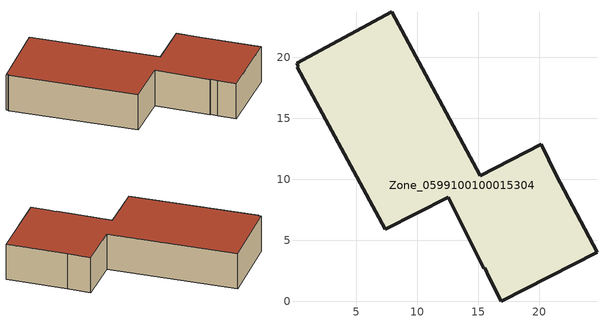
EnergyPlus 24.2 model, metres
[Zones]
Zone_0599100100015304
 floor ground (C_G): 15.17,10.27 20.19,12.85 21.42,10.34 24.74,4 16.87,0 15.91,1.94 15.53,2.74 15.48,2.71 12.54,8.51 7.4,5.9 0.15,19.18 0.26,19.25 0.11,19.52 7.91,23.73 z0
 wall outside (C_F): 16.87,0 24.74,4 21.42,10.34 20.19,12.85 15.17,10.27 7.91,23.73 0.11,19.52 0.26,19.25 0.15,19.18 7.4,5.9 12.54,8.51 15.48,2.71 15.53,2.74 15.91,1.94 16.87,0 z0:4.49
 roof outside (C_R): 20.19,12.85 15.17,10.27 7.91,23.73 0.11,19.52 0.26,19.25 0.15,19.18 7.4,5.9 12.54,8.51 15.48,2.71 15.53,2.74 15.91,1.94 16.87,0 24.74,4 21.42,10.34 z4.49
[BUILDING]
Pand.0599100100015304: North Axis=0; Terrain=City; Loads Convergence Tolerance Value=0.04; Temperature Convergence Tolerance Value=0.4; Solar Distribution=FullExterior; Maximum Number of Warmup Days=25; Minimum Number of Warmup Days=1
[Site:Location]
Rotterdam.The.Hague.AP_ZH_NLD Design_Conditions: Latitude=51.96; Longitude=4.45; Time Zone=1; Elevation=-4.5
[SITE:GROUNDTEMPERATURE:BUILDINGSURFACE]
18, 18, 18, 18, 18, 18, 18, 18, 18, 18, 18, 18
[MATERIAL] Thermal Absorptance=0.9; Solar Absorptance=0.7; Visible Absorptance=0.7
Name | Roughness | Thickness | Conductivity | Density | Specific Heat
G.TI.1946 | MediumSmooth | 0.15 | 1 | 540 | 1210
F.TI.1946 | Rough | 0.3 | 0.857143 | 1920 | 840
R.TI.1946 | MediumRough | 0.2 | 0.1 | 1500 | 1000
[CONSTRUCTION]
C_G: G.TI.1946
C_F: F.TI.1946
C_R: R.TI.1946
[ZONE]
Zone_0599100100015304: Type=1; Multiplier=1; Ceiling Height=Autocalculate; Volume=Autocalculate; Floor Area=autocalculate; Part of Total Floor Area=Yes
[ZONEINFILTRATION:DESIGNFLOWRATE]
Infil_Zone_0599100100015304: Zone or ZoneList or Space or SpaceList=Zone_0599100100015304; Schedule=AlwaysOn; Design Flow Rate Calculation Method=Flow/Area; Flow Rate per Floor Area=0.003; Constant Term Coefficient=1; Temperature Term Coefficient=0; Velocity Term Coefficient=0; Velocity Squared Term Coefficient=0
[HVACTEMPLATE:ZONE:IDEALLOADSAIRSYSTEM]
Zone_0599100100015304: Maximum Heating Supply Air Temperature=50; Minimum Cooling Supply Air Temperature=13; Maximum Heating Supply Air Humidity Ratio=0.0156; Minimum Cooling Supply Air Humidity Ratio=0.0077; Heating Limit=NoLimit; Cooling Limit=NoLimit; Dehumidification Control Type=ConstantSensibleHeatRatio; Cooling Sensible Heat Ratio=0.7; Dehumidification Setpoint=60; Humidification Control Type=None; Humidification Setpoint=30; Outdoor Air Method=None; Outdoor Air Flow Rate per Person=0.00944; Outdoor Air Flow Rate per Zone Floor Area=0; Outdoor Air Flow Rate per Zone=0; Demand Controlled Ventilation Type=None; Outdoor Air Economizer Type=NoEconomizer; Heat Recovery Type=None; Sensible Heat Recovery Effectiveness=0.7; Latent Heat Recovery Effectiveness=0.65
[ZONECONTROL:THERMOSTAT]
ThermostatControl_Zone_0599100100015304: Zone or ZoneList=Zone_0599100100015304; Control Type Schedule=DualSetpointControlType; Control 1=Thermostat_Zone_0599100100015304; Temperature Difference Between Cutout And Setpoint=0
[THERMOSTATSETPOINT:DUALSETPOINT]
Thermostat_Zone_0599100100015304: Heating Setpoint Temperature Schedule=HeatingSetpoint_Zone_0599100100015304; Cooling Setpoint Temperature Schedule=CoolingSetpoint_Zone_0599100100015304
[SCHEDULE:COMPACT]
HeatingSetpoint_Zone_0599100100015304: Through: 12/31, For: AllDays, Until: 24:00, 21
CoolingSetpoint_Zone_0599100100015304: Through: 12/31, For: AllDays, Until: 24:00, 24
DualSetpointControlType: Through: 12/31, For: AllDays, Until: 24:00, 4
AlwaysOn: Through: 12/31, For: AllDays, Until: 24:00, 1
